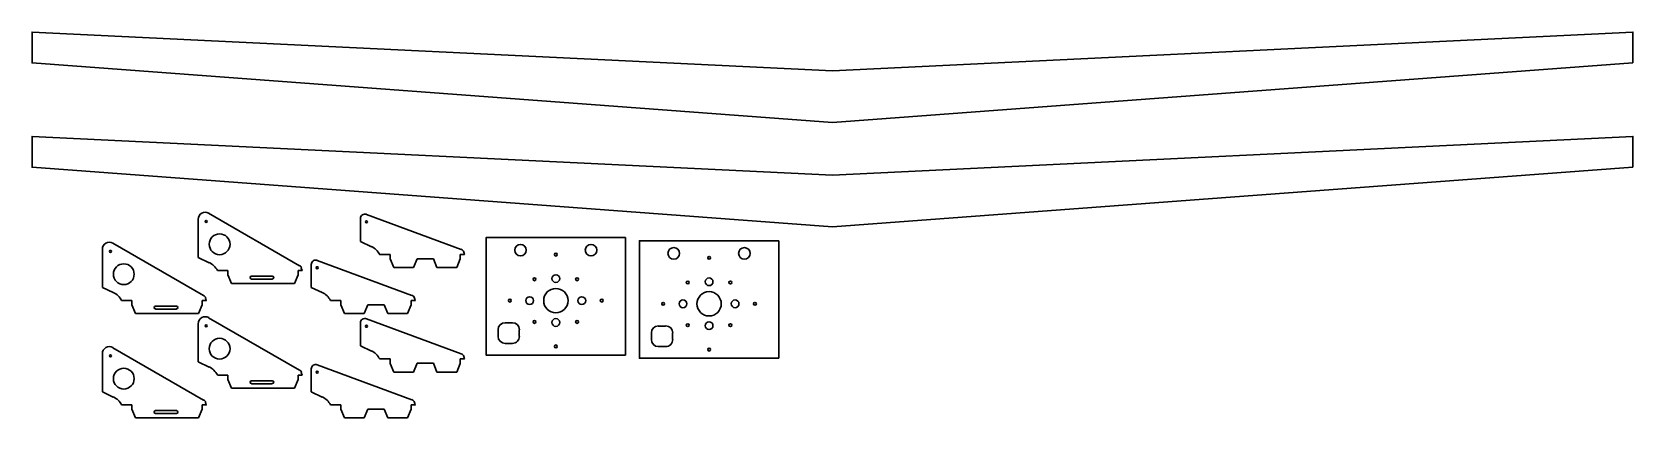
# Model space of a CAD drawing. Header units: millimetres. Extents: x -469 to 115, y 180 to 321.
import ezdxf

# ---------------------------------------------------------------- set-up
doc = ezdxf.new("R2010")
doc.units = ezdxf.units.MM
doc.header["$MEASUREMENT"] = 0
doc.layers.add('Layer 1', color=7, linetype='Continuous')

msp = doc.modelspace()

# ---------------------------------------------------------------- linework, layer by layer
at = {"layer": 'Layer 1', "lineweight": 30}
for points, knots in [([(115.1138, 309.3902), (115.1138, 309.3902), (115.1138, 320.652), (115.1138, 320.652), (115.1138, 320.652), (-176.8478, 306.4632), (-176.8478, 306.4632), (-176.8478, 306.4632), (-468.8093, 320.652), (-468.8093, 320.652), (-468.8093, 320.652), (-468.8093, 309.3902), (-468.8093, 309.3902), (-468.8093, 309.3902), (-176.8478, 287.6109), (-176.8478, 287.6109)], [0, 0, 0, 0, 0.2, 0.2, 0.2, 0.4, 0.4, 0.4, 0.6, 0.6, 0.6, 0.8, 0.8, 0.8, 1, 1, 1, 1]), ([(115.1138, 271.2889), (115.1138, 271.2889), (115.1138, 282.5506), (115.1138, 282.5506), (115.1138, 282.5506), (-176.8478, 268.3618), (-176.8478, 268.3618), (-176.8478, 268.3618), (-468.8093, 282.5506), (-468.8093, 282.5506), (-468.8093, 282.5506), (-468.8093, 271.2889), (-468.8093, 271.2889), (-468.8093, 271.2889), (-176.8478, 249.5096), (-176.8478, 249.5096)], [0, 0, 0, 0, 0.2, 0.2, 0.2, 0.4, 0.4, 0.4, 0.6, 0.6, 0.6, 0.8, 0.8, 0.8, 1, 1, 1, 1]), ([(-404.3708, 254.5358), (-405.1613, 254.9921), (-406.1352, 254.9921), (-406.9257, 254.5357), (-407.7162, 254.0793), (-408.2032, 253.2358), (-408.2032, 252.3231)], [0, 0, 0, 0, 0.5, 0.5, 0.5, 1, 1, 1, 1]), ([(-404.8792, 251.5293), (-404.8792, 251.7348), (-405.0458, 251.9014), (-405.2513, 251.9014), (-405.4568, 251.9014), (-405.6234, 251.7348), (-405.6234, 251.5293), (-405.6234, 251.3238), (-405.4568, 251.1572), (-405.2513, 251.1572), (-405.0458, 251.1572), (-404.8792, 251.3238), (-404.8792, 251.5293)], [0, 0, 0, 0, 0.25, 0.25, 0.25, 0.5, 0.5, 0.5, 0.75, 0.75, 0.75, 1, 1, 1, 1]), ([(-346.8359, 254.1244), (-347.3306, 254.3071), (-347.8835, 254.2364), (-348.3162, 253.9349), (-348.749, 253.6334), (-349.007, 253.1393), (-349.007, 252.6119)], [0, 0, 0, 0, 0.5, 0.5, 0.5, 1, 1, 1, 1]), ([(-346.4768, 251.4212), (-346.4768, 251.6268), (-346.6434, 251.7933), (-346.8489, 251.7933), (-347.0544, 251.7933), (-347.221, 251.6268), (-347.221, 251.4212), (-347.221, 251.2158), (-347.0544, 251.0492), (-346.8489, 251.0492), (-346.6434, 251.0492), (-346.4768, 251.2158), (-346.4768, 251.4212)], [0, 0, 0, 0, 0.25, 0.25, 0.25, 0.5, 0.5, 0.5, 0.75, 0.75, 0.75, 1, 1, 1, 1]), ([(-396.5942, 243.1946), (-396.5942, 245.2907), (-398.2934, 246.9899), (-400.3894, 246.9899), (-402.4855, 246.9899), (-404.1847, 245.2907), (-404.1847, 243.1946), (-404.1847, 241.0985), (-402.4855, 239.3994), (-400.3894, 239.3994), (-398.2934, 239.3994), (-396.5942, 241.0985), (-396.5942, 243.1946)], [0, 0, 0, 0, 0.25, 0.25, 0.25, 0.5, 0.5, 0.5, 0.75, 0.75, 0.75, 1, 1, 1, 1]), ([(-252.3779, 245.6374), (-252.3779, 245.6374), (-303.1797, 245.6374), (-303.1797, 245.6374), (-303.1797, 245.6374), (-303.1797, 202.7734), (-303.1797, 202.7734), (-303.1797, 202.7734), (-252.3779, 202.7734), (-252.3779, 202.7734)], [0, 0, 0, 0, 0.33333333, 0.33333333, 0.33333333, 0.66666667, 0.66666667, 0.66666667, 1, 1, 1, 1]), ([(-439.328, 243.6109), (-440.1185, 244.0672), (-441.0924, 244.0672), (-441.8829, 243.6108), (-442.6734, 243.1544), (-443.1604, 242.3109), (-443.1604, 241.3982)], [0, 0, 0, 0, 0.5, 0.5, 0.5, 1, 1, 1, 1]), ([(-439.8364, 240.6044), (-439.8364, 240.8099), (-440.003, 240.9765), (-440.2085, 240.9765), (-440.414, 240.9765), (-440.5806, 240.8099), (-440.5806, 240.6044), (-440.5806, 240.3989), (-440.414, 240.2323), (-440.2085, 240.2323), (-440.003, 240.2323), (-439.8364, 240.3989), (-439.8364, 240.6044)], [0, 0, 0, 0, 0.25, 0.25, 0.25, 0.5, 0.5, 0.5, 0.75, 0.75, 0.75, 1, 1, 1, 1]), ([(-311.3521, 240.3332), (-311.3521, 240.3332), (-311.104, 239.4402), (-311.104, 239.4402), (-311.104, 239.4402), (-312.5924, 239.4402), (-312.5924, 239.4402)], [0, 0, 0, 0, 0.5, 0.5, 0.5, 1, 1, 1, 1]), ([(-288.5445, 241.0484), (-288.5445, 242.2129), (-289.4885, 243.1569), (-290.6529, 243.1569), (-291.8174, 243.1569), (-292.7614, 242.2129), (-292.7614, 241.0484), (-292.7614, 239.8839), (-291.8174, 238.9399), (-290.6529, 238.9399), (-289.4885, 238.9399), (-288.5445, 239.8839), (-288.5445, 241.0484)], [0, 0, 0, 0, 0.25, 0.25, 0.25, 0.5, 0.5, 0.5, 0.75, 0.75, 0.75, 1, 1, 1, 1]), ([(-277.2331, 239.4112), (-277.2331, 239.6989), (-277.4663, 239.9321), (-277.754, 239.9321), (-278.0417, 239.9321), (-278.275, 239.6989), (-278.275, 239.4112), (-278.275, 239.1235), (-278.0417, 238.8903), (-277.754, 238.8903), (-277.4663, 238.8903), (-277.2331, 239.1235), (-277.2331, 239.4112)], [0, 0, 0, 0, 0.25, 0.25, 0.25, 0.5, 0.5, 0.5, 0.75, 0.75, 0.75, 1, 1, 1, 1]), ([(-262.7963, 241.0484), (-262.7963, 242.2129), (-263.7403, 243.1569), (-264.9048, 243.1569), (-266.0692, 243.1569), (-267.0132, 242.2129), (-267.0132, 241.0484), (-267.0132, 239.8839), (-266.0692, 238.9399), (-264.9048, 238.9399), (-263.7403, 238.9399), (-262.7963, 239.8839), (-262.7963, 241.0484)], [0, 0, 0, 0, 0.25, 0.25, 0.25, 0.5, 0.5, 0.5, 0.75, 0.75, 0.75, 1, 1, 1, 1]), ([(-196.4738, 244.4646), (-196.4738, 244.4646), (-247.2756, 244.4646), (-247.2756, 244.4646), (-247.2756, 244.4646), (-247.2756, 201.6006), (-247.2756, 201.6006), (-247.2756, 201.6006), (-196.4738, 201.6006), (-196.4738, 201.6006)], [0, 0, 0, 0, 0.33333333, 0.33333333, 0.33333333, 0.66666667, 0.66666667, 0.66666667, 1, 1, 1, 1]), ([(-232.6404, 239.8756), (-232.6404, 241.0401), (-233.5844, 241.9841), (-234.7488, 241.9841), (-235.9133, 241.9841), (-236.8573, 241.0401), (-236.8573, 239.8756), (-236.8573, 238.7111), (-235.9133, 237.7671), (-234.7488, 237.7671), (-233.5844, 237.7671), (-232.6404, 238.7111), (-232.6404, 239.8756)], [0, 0, 0, 0, 0.25, 0.25, 0.25, 0.5, 0.5, 0.5, 0.75, 0.75, 0.75, 1, 1, 1, 1]), ([(-206.8922, 239.8756), (-206.8922, 241.0401), (-207.8362, 241.9841), (-209.0007, 241.9841), (-210.1651, 241.9841), (-211.1091, 241.0401), (-211.1091, 239.8756), (-211.1091, 238.7111), (-210.1651, 237.7671), (-209.0007, 237.7671), (-207.8362, 237.7671), (-206.8922, 238.7111), (-206.8922, 239.8756)], [0, 0, 0, 0, 0.25, 0.25, 0.25, 0.5, 0.5, 0.5, 0.75, 0.75, 0.75, 1, 1, 1, 1]), ([(-431.5514, 232.2697), (-431.5514, 234.3658), (-433.2506, 236.065), (-435.3466, 236.065), (-437.4427, 236.065), (-439.1419, 234.3658), (-439.1419, 232.2697), (-439.1419, 230.1736), (-437.4427, 228.4745), (-435.3466, 228.4745), (-433.2506, 228.4745), (-431.5514, 230.1736), (-431.5514, 232.2697)], [0, 0, 0, 0, 0.25, 0.25, 0.25, 0.5, 0.5, 0.5, 0.75, 0.75, 0.75, 1, 1, 1, 1]), ([(-370.5979, 234.4879), (-370.5979, 234.4879), (-370.3003, 233.5949), (-370.3003, 233.5949), (-370.3003, 233.5949), (-371.7886, 233.5949), (-371.7886, 233.5949)], [0, 0, 0, 0, 0.5, 0.5, 0.5, 1, 1, 1, 1]), ([(-364.7866, 237.3542), (-365.2813, 237.5369), (-365.8342, 237.4662), (-366.2669, 237.1647), (-366.6997, 236.8632), (-366.9577, 236.3691), (-366.9577, 235.8417)], [0, 0, 0, 0, 0.5, 0.5, 0.5, 1, 1, 1, 1]), ([(-364.4275, 234.651), (-364.4275, 234.8566), (-364.5941, 235.0231), (-364.7996, 235.0231), (-365.0051, 235.0231), (-365.1717, 234.8566), (-365.1717, 234.651), (-365.1717, 234.4456), (-365.0051, 234.279), (-364.7996, 234.279), (-364.5941, 234.279), (-364.4275, 234.4456), (-364.4275, 234.651)], [0, 0, 0, 0, 0.25, 0.25, 0.25, 0.5, 0.5, 0.5, 0.75, 0.75, 0.75, 1, 1, 1, 1]), ([(-221.329, 238.2384), (-221.329, 238.5261), (-221.5622, 238.7593), (-221.8499, 238.7593), (-222.1376, 238.7593), (-222.3709, 238.5261), (-222.3709, 238.2384), (-222.3709, 237.9507), (-222.1376, 237.7175), (-221.8499, 237.7175), (-221.5622, 237.7175), (-221.329, 237.9507), (-221.329, 238.2384)], [0, 0, 0, 0, 0.25, 0.25, 0.25, 0.5, 0.5, 0.5, 0.75, 0.75, 0.75, 1, 1, 1, 1]), ([(-388.7804, 231.5608), (-389.0681, 231.5608), (-389.3013, 231.3276), (-389.3013, 231.0399), (-389.3013, 230.7522), (-389.0681, 230.519), (-388.7804, 230.519)], [0, 0, 0, 0, 0.5, 0.5, 0.5, 1, 1, 1, 1]), ([(-381.1899, 230.519), (-380.9022, 230.519), (-380.669, 230.7522), (-380.669, 231.0399), (-380.669, 231.3276), (-380.9022, 231.5608), (-381.1899, 231.5608)], [0, 0, 0, 0, 0.5, 0.5, 0.5, 1, 1, 1, 1]), ([(-285.0221, 230.4316), (-285.0221, 230.7193), (-285.2553, 230.9525), (-285.543, 230.9525), (-285.8307, 230.9525), (-286.0639, 230.7193), (-286.0639, 230.4316), (-286.0639, 230.1439), (-285.8307, 229.9107), (-285.543, 229.9107), (-285.2553, 229.9107), (-285.0221, 230.1439), (-285.0221, 230.4316)], [0, 0, 0, 0, 0.25, 0.25, 0.25, 0.5, 0.5, 0.5, 0.75, 0.75, 0.75, 1, 1, 1, 1]), ([(-276.3401, 230.6797), (-276.3401, 231.4605), (-276.9731, 232.0936), (-277.754, 232.0936), (-278.5349, 232.0936), (-279.168, 231.4605), (-279.168, 230.6797), (-279.168, 229.8988), (-278.5349, 229.2657), (-277.754, 229.2657), (-276.9731, 229.2657), (-276.3401, 229.8988), (-276.3401, 230.6797)], [0, 0, 0, 0, 0.25, 0.25, 0.25, 0.5, 0.5, 0.5, 0.75, 0.75, 0.75, 1, 1, 1, 1]), ([(-269.4938, 230.4316), (-269.4938, 230.7193), (-269.727, 230.9525), (-270.0147, 230.9525), (-270.3024, 230.9525), (-270.5356, 230.7193), (-270.5356, 230.4316), (-270.5356, 230.1439), (-270.3024, 229.9107), (-270.0147, 229.9107), (-269.727, 229.9107), (-269.4938, 230.1439), (-269.4938, 230.4316)], [0, 0, 0, 0, 0.25, 0.25, 0.25, 0.5, 0.5, 0.5, 0.75, 0.75, 0.75, 1, 1, 1, 1]), ([(-229.118, 229.2588), (-229.118, 229.5465), (-229.3512, 229.7797), (-229.6389, 229.7797), (-229.9266, 229.7797), (-230.1598, 229.5465), (-230.1598, 229.2588), (-230.1598, 228.9711), (-229.9266, 228.7379), (-229.6389, 228.7379), (-229.3512, 228.7379), (-229.118, 228.9711), (-229.118, 229.2588)], [0, 0, 0, 0, 0.25, 0.25, 0.25, 0.5, 0.5, 0.5, 0.75, 0.75, 0.75, 1, 1, 1, 1]), ([(-220.436, 229.5069), (-220.436, 230.2877), (-221.069, 230.9208), (-221.8499, 230.9208), (-222.6308, 230.9208), (-223.2639, 230.2877), (-223.2639, 229.5069), (-223.2639, 228.726), (-222.6308, 228.0929), (-221.8499, 228.0929), (-221.069, 228.0929), (-220.436, 228.726), (-220.436, 229.5069)], [0, 0, 0, 0, 0.25, 0.25, 0.25, 0.5, 0.5, 0.5, 0.75, 0.75, 0.75, 1, 1, 1, 1]), ([(-213.5897, 229.2588), (-213.5897, 229.5465), (-213.8229, 229.7797), (-214.1106, 229.7797), (-214.3983, 229.7797), (-214.6315, 229.5465), (-214.6315, 229.2588), (-214.6315, 228.9711), (-214.3983, 228.7379), (-214.1106, 228.7379), (-213.8229, 228.7379), (-213.5897, 228.9711), (-213.5897, 229.2588)], [0, 0, 0, 0, 0.25, 0.25, 0.25, 0.5, 0.5, 0.5, 0.75, 0.75, 0.75, 1, 1, 1, 1]), ([(-405.5551, 223.563), (-405.5551, 223.563), (-405.2575, 222.67), (-405.2575, 222.67), (-405.2575, 222.67), (-406.7458, 222.67), (-406.7458, 222.67)], [0, 0, 0, 0, 0.5, 0.5, 0.5, 1, 1, 1, 1]), ([(-329.3028, 223.563), (-329.3028, 223.563), (-329.0547, 222.67), (-329.0547, 222.67), (-329.0547, 222.67), (-330.5431, 222.67), (-330.5431, 222.67)], [0, 0, 0, 0, 0.5, 0.5, 0.5, 1, 1, 1, 1]), ([(-294.0017, 222.6427), (-294.0017, 222.9303), (-294.2349, 223.1636), (-294.5226, 223.1636), (-294.8103, 223.1636), (-295.0435, 222.9303), (-295.0435, 222.6427), (-295.0435, 222.355), (-294.8103, 222.1217), (-294.5226, 222.1217), (-294.2349, 222.1217), (-294.0017, 222.355), (-294.0017, 222.6427)], [0, 0, 0, 0, 0.25, 0.25, 0.25, 0.5, 0.5, 0.5, 0.75, 0.75, 0.75, 1, 1, 1, 1]), ([(-285.8655, 222.6427), (-285.8655, 223.4235), (-286.4985, 224.0566), (-287.2794, 224.0566), (-288.0603, 224.0566), (-288.6933, 223.4235), (-288.6933, 222.6427), (-288.6933, 221.8618), (-288.0603, 221.2287), (-287.2794, 221.2287), (-286.4985, 221.2287), (-285.8655, 221.8618), (-285.8655, 222.6427)], [0, 0, 0, 0, 0.25, 0.25, 0.25, 0.5, 0.5, 0.5, 0.75, 0.75, 0.75, 1, 1, 1, 1]), ([(-273.3138, 222.6427), (-273.3138, 225.0949), (-275.3018, 227.0828), (-277.754, 227.0828), (-280.2063, 227.0828), (-282.1942, 225.0949), (-282.1942, 222.6427), (-282.1942, 220.1904), (-280.2063, 218.2025), (-277.754, 218.2025), (-275.3018, 218.2025), (-273.3138, 220.1904), (-273.3138, 222.6427)], [0, 0, 0, 0, 0.25, 0.25, 0.25, 0.5, 0.5, 0.5, 0.75, 0.75, 0.75, 1, 1, 1, 1]), ([(-266.8644, 222.6427), (-266.8644, 223.4235), (-267.4974, 224.0566), (-268.2783, 224.0566), (-269.0592, 224.0566), (-269.6922, 223.4235), (-269.6922, 222.6427), (-269.6922, 221.8618), (-269.0592, 221.2287), (-268.2783, 221.2287), (-267.4974, 221.2287), (-266.8644, 221.8618), (-266.8644, 222.6427)], [0, 0, 0, 0, 0.25, 0.25, 0.25, 0.5, 0.5, 0.5, 0.75, 0.75, 0.75, 1, 1, 1, 1]), ([(-260.5142, 222.6427), (-260.5142, 222.9303), (-260.7474, 223.1636), (-261.0351, 223.1636), (-261.3228, 223.1636), (-261.556, 222.9303), (-261.556, 222.6427), (-261.556, 222.355), (-261.3228, 222.1217), (-261.0351, 222.1217), (-260.7474, 222.1217), (-260.5142, 222.355), (-260.5142, 222.6427)], [0, 0, 0, 0, 0.25, 0.25, 0.25, 0.5, 0.5, 0.5, 0.75, 0.75, 0.75, 1, 1, 1, 1]), ([(-238.0976, 221.4699), (-238.0976, 221.7575), (-238.3308, 221.9908), (-238.6185, 221.9908), (-238.9062, 221.9908), (-239.1394, 221.7575), (-239.1394, 221.4699), (-239.1394, 221.1822), (-238.9062, 220.9489), (-238.6185, 220.9489), (-238.3308, 220.9489), (-238.0976, 221.1822), (-238.0976, 221.4699)], [0, 0, 0, 0, 0.25, 0.25, 0.25, 0.5, 0.5, 0.5, 0.75, 0.75, 0.75, 1, 1, 1, 1]), ([(-229.9614, 221.4699), (-229.9614, 222.2507), (-230.5944, 222.8838), (-231.3753, 222.8838), (-232.1562, 222.8838), (-232.7892, 222.2507), (-232.7892, 221.4699), (-232.7892, 220.689), (-232.1562, 220.0559), (-231.3753, 220.0559), (-230.5944, 220.0559), (-229.9614, 220.689), (-229.9614, 221.4699)], [0, 0, 0, 0, 0.25, 0.25, 0.25, 0.5, 0.5, 0.5, 0.75, 0.75, 0.75, 1, 1, 1, 1]), ([(-217.4097, 221.4699), (-217.4097, 223.9221), (-219.3977, 225.91), (-221.8499, 225.91), (-224.3022, 225.91), (-226.2901, 223.9221), (-226.2901, 221.4699), (-226.2901, 219.0176), (-224.3022, 217.0297), (-221.8499, 217.0297), (-219.3977, 217.0297), (-217.4097, 219.0176), (-217.4097, 221.4699)], [0, 0, 0, 0, 0.25, 0.25, 0.25, 0.5, 0.5, 0.5, 0.75, 0.75, 0.75, 1, 1, 1, 1]), ([(-210.9603, 221.4699), (-210.9603, 222.2507), (-211.5933, 222.8838), (-212.3742, 222.8838), (-213.1551, 222.8838), (-213.7881, 222.2507), (-213.7881, 221.4699), (-213.7881, 220.689), (-213.1551, 220.0559), (-212.3742, 220.0559), (-211.5933, 220.0559), (-210.9603, 220.689), (-210.9603, 221.4699)], [0, 0, 0, 0, 0.25, 0.25, 0.25, 0.5, 0.5, 0.5, 0.75, 0.75, 0.75, 1, 1, 1, 1]), ([(-204.6101, 221.4699), (-204.6101, 221.7575), (-204.8433, 221.9908), (-205.131, 221.9908), (-205.4187, 221.9908), (-205.6519, 221.7575), (-205.6519, 221.4699), (-205.6519, 221.1822), (-205.4187, 220.9489), (-205.131, 220.9489), (-204.8433, 220.9489), (-204.6101, 221.1822), (-204.6101, 221.4699)], [0, 0, 0, 0, 0.25, 0.25, 0.25, 0.5, 0.5, 0.5, 0.75, 0.75, 0.75, 1, 1, 1, 1]), ([(-423.7376, 220.6359), (-424.0253, 220.6359), (-424.2585, 220.4027), (-424.2585, 220.115), (-424.2585, 219.8273), (-424.0253, 219.5941), (-423.7376, 219.5941)], [0, 0, 0, 0, 0.5, 0.5, 0.5, 1, 1, 1, 1]), ([(-416.1471, 219.5941), (-415.8594, 219.5941), (-415.6262, 219.8273), (-415.6262, 220.115), (-415.6262, 220.4027), (-415.8594, 220.6359), (-416.1471, 220.6359)], [0, 0, 0, 0, 0.5, 0.5, 0.5, 1, 1, 1, 1]), ([(-404.3708, 216.4344), (-405.1613, 216.8908), (-406.1352, 216.8908), (-406.9257, 216.4344), (-407.7162, 215.978), (-408.2032, 215.1345), (-408.2032, 214.2217)], [0, 0, 0, 0, 0.5, 0.5, 0.5, 1, 1, 1, 1]), ([(-346.8359, 216.023), (-347.3306, 216.2058), (-347.8835, 216.135), (-348.3162, 215.8335), (-348.749, 215.5321), (-349.007, 215.038), (-349.007, 214.5106)], [0, 0, 0, 0, 0.5, 0.5, 0.5, 1, 1, 1, 1]), ([(-276.3401, 214.6553), (-276.3401, 215.4361), (-276.9731, 216.0692), (-277.754, 216.0692), (-278.5349, 216.0692), (-279.168, 215.4361), (-279.168, 214.6553), (-279.168, 213.8744), (-278.5349, 213.2413), (-277.754, 213.2413), (-276.9731, 213.2413), (-276.3401, 213.8744), (-276.3401, 214.6553)], [0, 0, 0, 0, 0.25, 0.25, 0.25, 0.5, 0.5, 0.5, 0.75, 0.75, 0.75, 1, 1, 1, 1]), ([(-404.8792, 213.4279), (-404.8792, 213.6334), (-405.0458, 213.8), (-405.2513, 213.8), (-405.4568, 213.8), (-405.6234, 213.6334), (-405.6234, 213.4279), (-405.6234, 213.2224), (-405.4568, 213.0558), (-405.2513, 213.0558), (-405.0458, 213.0558), (-404.8792, 213.2224), (-404.8792, 213.4279)], [0, 0, 0, 0, 0.25, 0.25, 0.25, 0.5, 0.5, 0.5, 0.75, 0.75, 0.75, 1, 1, 1, 1]), ([(-346.4768, 213.2703), (-346.4768, 213.4758), (-346.6434, 213.6424), (-346.8489, 213.6424), (-347.0544, 213.6424), (-347.221, 213.4758), (-347.221, 213.2703), (-347.221, 213.0648), (-347.0544, 212.8982), (-346.8489, 212.8982), (-346.6434, 212.8982), (-346.4768, 213.0648), (-346.4768, 213.2703)], [0, 0, 0, 0, 0.25, 0.25, 0.25, 0.5, 0.5, 0.5, 0.75, 0.75, 0.75, 1, 1, 1, 1]), ([(-285.0221, 214.8537), (-285.0221, 215.1414), (-285.2553, 215.3746), (-285.543, 215.3746), (-285.8307, 215.3746), (-286.0639, 215.1414), (-286.0639, 214.8537), (-286.0639, 214.566), (-285.8307, 214.3328), (-285.543, 214.3328), (-285.2553, 214.3328), (-285.0221, 214.566), (-285.0221, 214.8537)], [0, 0, 0, 0, 0.25, 0.25, 0.25, 0.5, 0.5, 0.5, 0.75, 0.75, 0.75, 1, 1, 1, 1]), ([(-269.4938, 214.8537), (-269.4938, 215.1414), (-269.727, 215.3746), (-270.0147, 215.3746), (-270.3024, 215.3746), (-270.5356, 215.1414), (-270.5356, 214.8537), (-270.5356, 214.566), (-270.3024, 214.3328), (-270.0147, 214.3328), (-269.727, 214.3328), (-269.4938, 214.566), (-269.4938, 214.8537)], [0, 0, 0, 0, 0.25, 0.25, 0.25, 0.5, 0.5, 0.5, 0.75, 0.75, 0.75, 1, 1, 1, 1]), ([(-229.118, 213.6809), (-229.118, 213.9686), (-229.3512, 214.2018), (-229.6389, 214.2018), (-229.9266, 214.2018), (-230.1598, 213.9686), (-230.1598, 213.6809), (-230.1598, 213.3932), (-229.9266, 213.16), (-229.6389, 213.16), (-229.3512, 213.16), (-229.118, 213.3932), (-229.118, 213.6809)], [0, 0, 0, 0, 0.25, 0.25, 0.25, 0.5, 0.5, 0.5, 0.75, 0.75, 0.75, 1, 1, 1, 1]), ([(-220.436, 213.4825), (-220.436, 214.2633), (-221.069, 214.8964), (-221.8499, 214.8964), (-222.6308, 214.8964), (-223.2639, 214.2633), (-223.2639, 213.4825), (-223.2639, 212.7016), (-222.6308, 212.0685), (-221.8499, 212.0685), (-221.069, 212.0685), (-220.436, 212.7016), (-220.436, 213.4825)], [0, 0, 0, 0, 0.25, 0.25, 0.25, 0.5, 0.5, 0.5, 0.75, 0.75, 0.75, 1, 1, 1, 1]), ([(-213.5897, 213.6809), (-213.5897, 213.9686), (-213.8229, 214.2018), (-214.1106, 214.2018), (-214.3983, 214.2018), (-214.6315, 213.9686), (-214.6315, 213.6809), (-214.6315, 213.3932), (-214.3983, 213.16), (-214.1106, 213.16), (-213.8229, 213.16), (-213.5897, 213.3932), (-213.5897, 213.6809)], [0, 0, 0, 0, 0.25, 0.25, 0.25, 0.5, 0.5, 0.5, 0.75, 0.75, 0.75, 1, 1, 1, 1]), ([(-439.328, 205.5095), (-440.1185, 205.9659), (-441.0924, 205.9659), (-441.8829, 205.5095), (-442.6734, 205.0531), (-443.1604, 204.2096), (-443.1604, 203.2968)], [0, 0, 0, 0, 0.5, 0.5, 0.5, 1, 1, 1, 1]), ([(-396.5942, 205.0933), (-396.5942, 207.1893), (-398.2934, 208.8885), (-400.3894, 208.8885), (-402.4855, 208.8885), (-404.1847, 207.1893), (-404.1847, 205.0933), (-404.1847, 202.9972), (-402.4855, 201.298), (-400.3894, 201.298), (-398.2934, 201.298), (-396.5942, 202.9972), (-396.5942, 205.0933)], [0, 0, 0, 0, 0.25, 0.25, 0.25, 0.5, 0.5, 0.5, 0.75, 0.75, 0.75, 1, 1, 1, 1]), ([(-293.582, 207.0399), (-292.904, 207.0394), (-292.2536, 207.3084), (-291.774, 207.7876), (-291.2945, 208.2668), (-291.025, 208.917), (-291.025, 209.5949)], [0, 0, 0, 0, 0.5, 0.5, 0.5, 1, 1, 1, 1]), ([(-277.2331, 205.9237), (-277.2331, 206.2114), (-277.4663, 206.4446), (-277.754, 206.4446), (-278.0417, 206.4446), (-278.275, 206.2114), (-278.275, 205.9237), (-278.275, 205.636), (-278.0417, 205.4028), (-277.754, 205.4028), (-277.4663, 205.4028), (-277.2331, 205.636), (-277.2331, 205.9237)], [0, 0, 0, 0, 0.25, 0.25, 0.25, 0.5, 0.5, 0.5, 0.75, 0.75, 0.75, 1, 1, 1, 1]), ([(-237.6779, 205.8671), (-236.9999, 205.8666), (-236.3495, 206.1356), (-235.8699, 206.6148), (-235.3904, 207.094), (-235.1209, 207.7442), (-235.1209, 208.4221)], [0, 0, 0, 0, 0.5, 0.5, 0.5, 1, 1, 1, 1]), ([(-221.329, 204.7509), (-221.329, 205.0386), (-221.5622, 205.2718), (-221.8499, 205.2718), (-222.1376, 205.2718), (-222.3709, 205.0386), (-222.3709, 204.7509), (-222.3709, 204.4632), (-222.1376, 204.23), (-221.8499, 204.23), (-221.5622, 204.23), (-221.329, 204.4632), (-221.329, 204.7509)], [0, 0, 0, 0, 0.25, 0.25, 0.25, 0.5, 0.5, 0.5, 0.75, 0.75, 0.75, 1, 1, 1, 1]), ([(-439.8364, 202.503), (-439.8364, 202.7085), (-440.003, 202.8751), (-440.2085, 202.8751), (-440.414, 202.8751), (-440.5806, 202.7085), (-440.5806, 202.503), (-440.5806, 202.2975), (-440.414, 202.1309), (-440.2085, 202.1309), (-440.003, 202.1309), (-439.8364, 202.2975), (-439.8364, 202.503)], [0, 0, 0, 0, 0.25, 0.25, 0.25, 0.5, 0.5, 0.5, 0.75, 0.75, 0.75, 1, 1, 1, 1]), ([(-364.7866, 199.2528), (-365.2813, 199.4356), (-365.8342, 199.3648), (-366.2669, 199.0633), (-366.6997, 198.7619), (-366.9577, 198.2678), (-366.9577, 197.7404)], [0, 0, 0, 0, 0.5, 0.5, 0.5, 1, 1, 1, 1]), ([(-311.3521, 202.2318), (-311.3521, 202.2318), (-311.104, 201.3388), (-311.104, 201.3388), (-311.104, 201.3388), (-312.5924, 201.3388), (-312.5924, 201.3388)], [0, 0, 0, 0, 0.5, 0.5, 0.5, 1, 1, 1, 1]), ([(-431.5514, 194.1684), (-431.5514, 196.2644), (-433.2506, 197.9636), (-435.3466, 197.9636), (-437.4427, 197.9636), (-439.1419, 196.2644), (-439.1419, 194.1684), (-439.1419, 192.0723), (-437.4427, 190.3731), (-435.3466, 190.3731), (-433.2506, 190.3731), (-431.5514, 192.0723), (-431.5514, 194.1684)], [0, 0, 0, 0, 0.25, 0.25, 0.25, 0.5, 0.5, 0.5, 0.75, 0.75, 0.75, 1, 1, 1, 1]), ([(-388.7804, 193.4098), (-389.0681, 193.4098), (-389.3013, 193.1766), (-389.3013, 192.8889), (-389.3013, 192.6012), (-389.0681, 192.368), (-388.7804, 192.368)], [0, 0, 0, 0, 0.5, 0.5, 0.5, 1, 1, 1, 1]), ([(-381.1899, 192.368), (-380.9022, 192.368), (-380.669, 192.6012), (-380.669, 192.8889), (-380.669, 193.1766), (-380.9022, 193.4098), (-381.1899, 193.4098)], [0, 0, 0, 0, 0.5, 0.5, 0.5, 1, 1, 1, 1]), ([(-370.5979, 196.3865), (-370.5979, 196.3865), (-370.3003, 195.4935), (-370.3003, 195.4935), (-370.3003, 195.4935), (-371.7886, 195.4935), (-371.7886, 195.4935)], [0, 0, 0, 0, 0.5, 0.5, 0.5, 1, 1, 1, 1]), ([(-364.4275, 196.5001), (-364.4275, 196.7056), (-364.5941, 196.8722), (-364.7996, 196.8722), (-365.0051, 196.8722), (-365.1717, 196.7056), (-365.1717, 196.5001), (-365.1717, 196.2946), (-365.0051, 196.128), (-364.7996, 196.128), (-364.5941, 196.128), (-364.4275, 196.2946), (-364.4275, 196.5001)], [0, 0, 0, 0, 0.25, 0.25, 0.25, 0.5, 0.5, 0.5, 0.75, 0.75, 0.75, 1, 1, 1, 1]), ([(-423.7376, 182.4849), (-424.0253, 182.4849), (-424.2585, 182.2517), (-424.2585, 181.964), (-424.2585, 181.6763), (-424.0253, 181.4431), (-423.7376, 181.4431)], [0, 0, 0, 0, 0.5, 0.5, 0.5, 1, 1, 1, 1]), ([(-416.1471, 181.4431), (-415.8594, 181.4431), (-415.6262, 181.6763), (-415.6262, 181.964), (-415.6262, 182.2517), (-415.8594, 182.4849), (-416.1471, 182.4849)], [0, 0, 0, 0, 0.5, 0.5, 0.5, 1, 1, 1, 1]), ([(-405.5551, 185.4616), (-405.5551, 185.4616), (-405.2575, 184.5686), (-405.2575, 184.5686), (-405.2575, 184.5686), (-406.7458, 184.5686), (-406.7458, 184.5686)], [0, 0, 0, 0, 0.5, 0.5, 0.5, 1, 1, 1, 1]), ([(-329.3028, 185.4616), (-329.3028, 185.4616), (-329.0547, 184.5686), (-329.0547, 184.5686), (-329.0547, 184.5686), (-330.5431, 184.5686), (-330.5431, 184.5686)], [0, 0, 0, 0, 0.5, 0.5, 0.5, 1, 1, 1, 1])]:
    msp.add_open_spline(points, degree=3, knots=knots, dxfattribs=at)
for points in [[(115.1138, 309.3902), (115.1138, 309.3902), (-176.8478, 287.6109), (-176.8478, 287.6109)], [(115.1138, 271.2889), (115.1138, 271.2889), (-176.8478, 249.5096), (-176.8478, 249.5096)], [(-408.2032, 238.3575), (-408.2032, 238.3575), (-408.2032, 252.2983), (-408.2032, 252.2983)], [(-371.2925, 235.3809), (-371.2925, 235.3809), (-404.3831, 254.5308), (-404.3831, 254.5308)], [(-349.007, 244.2028), (-349.007, 244.2028), (-349.007, 252.5871), (-349.007, 252.5871)], [(-312.3443, 241.3254), (-312.3443, 241.3254), (-346.8737, 254.0754), (-346.8737, 254.0754)], [(-252.3779, 245.6374), (-252.3779, 245.6374), (-252.3779, 202.7734), (-252.3779, 202.7734)], [(-443.1604, 227.4326), (-443.1604, 227.4326), (-443.1604, 241.3734), (-443.1604, 241.3734)], [(-406.2497, 224.456), (-406.2497, 224.456), (-439.3403, 243.6059), (-439.3403, 243.6059)], [(-349.007, 244.2028), (-349.007, 244.2028), (-345.0381, 242.3176), (-345.0381, 242.3176)], [(-341.9938, 239.4456), (-342.6377, 240.7295), (-343.6964, 241.7583), (-344.9981, 242.3653)], [(-342.0118, 239.4402), (-342.0118, 239.4402), (-338.1917, 239.4402), (-338.1917, 239.4402)], [(-338.1917, 237.8526), (-338.1917, 237.8526), (-338.1917, 239.4402), (-338.1917, 239.4402)], [(-312.5924, 237.8526), (-312.5924, 237.8526), (-312.5924, 239.4402), (-312.5924, 239.4402)], [(-311.3248, 240.338), (-311.473, 240.8174), (-311.8359, 241.2004), (-312.3065, 241.3743)], [(-196.4738, 244.4646), (-196.4738, 244.4646), (-196.4738, 201.6006), (-196.4738, 201.6006)], [(-408.2032, 238.3575), (-408.2032, 238.3575), (-404.2343, 236.4723), (-404.2343, 236.4723)], [(-401.19, 233.6003), (-401.834, 234.8842), (-402.8926, 235.913), (-404.1943, 236.52)], [(-401.208, 233.5949), (-401.208, 233.5949), (-397.3879, 233.5949), (-397.3879, 233.5949)], [(-397.3879, 232.0073), (-397.3879, 232.0073), (-397.3879, 233.5949), (-397.3879, 233.5949)], [(-371.7886, 232.0073), (-371.7886, 232.0073), (-371.7886, 233.5949), (-371.7886, 233.5949)], [(-370.521, 234.5423), (-370.641, 234.9306), (-370.9033, 235.2593), (-371.2553, 235.4625)], [(-366.9577, 227.4326), (-366.9577, 227.4326), (-366.9577, 235.8169), (-366.9577, 235.8169)], [(-330.295, 224.5552), (-330.295, 224.5552), (-364.8244, 237.3052), (-364.8244, 237.3052)], [(-338.1917, 237.8526), (-338.1917, 237.8526), (-336.9018, 234.6775), (-336.9018, 234.6775)], [(-329.6586, 234.6775), (-329.6586, 234.6775), (-336.9018, 234.6775), (-336.9018, 234.6775)], [(-329.6586, 234.6775), (-329.6586, 234.6775), (-328.3687, 237.9022), (-328.3687, 237.9022)], [(-328.3687, 237.9022), (-328.3687, 237.9022), (-322.4154, 237.9022), (-322.4154, 237.9022)], [(-322.4154, 237.9022), (-322.4154, 237.9022), (-321.1255, 234.6775), (-321.1255, 234.6775)], [(-313.8823, 234.6775), (-313.8823, 234.6775), (-321.1255, 234.6775), (-321.1255, 234.6775)], [(-313.8823, 234.6775), (-313.8823, 234.6775), (-312.5924, 237.8526), (-312.5924, 237.8526)], [(-397.3879, 232.0073), (-397.3879, 232.0073), (-396.098, 228.8322), (-396.098, 228.8322)], [(-373.0785, 228.8322), (-373.0785, 228.8322), (-396.098, 228.8322), (-396.098, 228.8322)], [(-388.8052, 231.5112), (-388.8052, 231.5112), (-381.2147, 231.5112), (-381.2147, 231.5112)], [(-381.2147, 230.4694), (-381.2147, 230.4694), (-388.8052, 230.4694), (-388.8052, 230.4694)], [(-373.0785, 228.8322), (-373.0785, 228.8322), (-371.7886, 232.0073), (-371.7886, 232.0073)], [(-443.1604, 227.4326), (-443.1604, 227.4326), (-439.1915, 225.5474), (-439.1915, 225.5474)], [(-436.1472, 222.6754), (-436.7912, 223.9593), (-437.8498, 224.9881), (-439.1515, 225.5951)], [(-436.1652, 222.67), (-436.1652, 222.67), (-432.3451, 222.67), (-432.3451, 222.67)], [(-432.3451, 221.0824), (-432.3451, 221.0824), (-432.3451, 222.67), (-432.3451, 222.67)], [(-406.7458, 221.0824), (-406.7458, 221.0824), (-406.7458, 222.67), (-406.7458, 222.67)], [(-405.4782, 223.6174), (-405.5982, 224.0057), (-405.8605, 224.3344), (-406.2125, 224.5376)], [(-366.9577, 227.4326), (-366.9577, 227.4326), (-362.9888, 225.5474), (-362.9888, 225.5474)], [(-359.9445, 222.6754), (-360.5884, 223.9593), (-361.6471, 224.9881), (-362.9488, 225.5951)], [(-359.9625, 222.67), (-359.9625, 222.67), (-356.1424, 222.67), (-356.1424, 222.67)], [(-356.1424, 221.0824), (-356.1424, 221.0824), (-356.1424, 222.67), (-356.1424, 222.67)], [(-330.5431, 221.0824), (-330.5431, 221.0824), (-330.5431, 222.67), (-330.5431, 222.67)], [(-329.2755, 223.5678), (-329.4237, 224.0472), (-329.7866, 224.4302), (-330.2572, 224.6041)], [(-432.3451, 221.0824), (-432.3451, 221.0824), (-431.0552, 217.9073), (-431.0552, 217.9073)], [(-408.0357, 217.9073), (-408.0357, 217.9073), (-431.0552, 217.9073), (-431.0552, 217.9073)], [(-423.7624, 220.5863), (-423.7624, 220.5863), (-416.1719, 220.5863), (-416.1719, 220.5863)], [(-416.1719, 219.5445), (-416.1719, 219.5445), (-423.7624, 219.5445), (-423.7624, 219.5445)], [(-408.0357, 217.9073), (-408.0357, 217.9073), (-406.7458, 221.0824), (-406.7458, 221.0824)], [(-371.2925, 197.2795), (-371.2925, 197.2795), (-404.3831, 216.3798), (-404.3831, 216.3798)], [(-356.1424, 221.0824), (-356.1424, 221.0824), (-354.8525, 217.9073), (-354.8525, 217.9073)], [(-347.6093, 217.9073), (-347.6093, 217.9073), (-354.8525, 217.9073), (-354.8525, 217.9073)], [(-347.6093, 217.9073), (-347.6093, 217.9073), (-346.3194, 221.132), (-346.3194, 221.132)], [(-346.3194, 221.132), (-346.3194, 221.132), (-340.3661, 221.132), (-340.3661, 221.132)], [(-340.3661, 221.132), (-340.3661, 221.132), (-339.0762, 217.9073), (-339.0762, 217.9073)], [(-331.833, 217.9073), (-331.833, 217.9073), (-339.0762, 217.9073), (-339.0762, 217.9073)], [(-331.833, 217.9073), (-331.833, 217.9073), (-330.5431, 221.0824), (-330.5431, 221.0824)], [(-408.2032, 200.2562), (-408.2032, 200.2562), (-408.2032, 214.1969), (-408.2032, 214.1969)], [(-349.007, 206.1015), (-349.007, 206.1015), (-349.007, 214.4858), (-349.007, 214.4858)], [(-312.3443, 203.224), (-312.3443, 203.224), (-346.8737, 215.9741), (-346.8737, 215.9741)], [(-296.259, 214.5808), (-297.6701, 214.5808), (-298.814, 213.437), (-298.814, 212.0259)], [(-298.814, 212.0011), (-298.814, 212.0011), (-298.814, 209.5701), (-298.814, 209.5701)], [(-293.6048, 214.5312), (-293.6048, 214.5312), (-296.2838, 214.5312), (-296.2838, 214.5312)], [(-291.025, 212.0259), (-291.025, 213.437), (-292.1689, 214.5808), (-293.58, 214.5808)], [(-291.0746, 209.5701), (-291.0746, 209.5701), (-291.0746, 212.0011), (-291.0746, 212.0011)], [(-240.3549, 213.408), (-241.766, 213.408), (-242.9099, 212.2642), (-242.9099, 210.8531)], [(-242.9099, 210.8283), (-242.9099, 210.8283), (-242.9099, 208.3973), (-242.9099, 208.3973)], [(-237.7007, 213.3584), (-237.7007, 213.3584), (-240.3797, 213.3584), (-240.3797, 213.3584)], [(-235.1209, 210.8531), (-235.1209, 212.2642), (-236.2648, 213.408), (-237.6759, 213.408)], [(-235.1705, 208.3973), (-235.1705, 208.3973), (-235.1705, 210.8283), (-235.1705, 210.8283)], [(-406.2497, 186.3546), (-406.2497, 186.3546), (-439.3403, 205.4549), (-439.3403, 205.4549)], [(-349.007, 206.1015), (-349.007, 206.1015), (-345.0381, 204.2162), (-345.0381, 204.2162)], [(-298.814, 209.5949), (-298.814, 208.1846), (-297.6713, 207.041), (-296.261, 207.0399)], [(-296.2838, 207.0399), (-296.2838, 207.0399), (-293.6544, 207.0399), (-293.6544, 207.0399)], [(-242.9099, 208.4221), (-242.9099, 207.0118), (-241.7672, 205.8682), (-240.3569, 205.8671)], [(-240.3797, 205.8671), (-240.3797, 205.8671), (-237.7503, 205.8671), (-237.7503, 205.8671)], [(-443.1604, 189.3313), (-443.1604, 189.3313), (-443.1604, 203.272), (-443.1604, 203.272)], [(-408.2032, 200.2562), (-408.2032, 200.2562), (-404.2343, 198.3709), (-404.2343, 198.3709)], [(-330.295, 186.4538), (-330.295, 186.4538), (-364.8244, 199.2039), (-364.8244, 199.2039)], [(-341.9938, 201.3442), (-342.6377, 202.6281), (-343.6964, 203.6569), (-344.9981, 204.2639)], [(-342.0118, 201.3388), (-342.0118, 201.3388), (-338.1917, 201.3388), (-338.1917, 201.3388)], [(-338.1917, 199.7512), (-338.1917, 199.7512), (-338.1917, 201.3388), (-338.1917, 201.3388)], [(-338.1917, 199.7512), (-338.1917, 199.7512), (-336.9018, 196.5761), (-336.9018, 196.5761)], [(-329.6586, 196.5761), (-329.6586, 196.5761), (-328.3687, 199.8009), (-328.3687, 199.8009)], [(-328.3687, 199.8009), (-328.3687, 199.8009), (-322.4154, 199.8009), (-322.4154, 199.8009)], [(-322.4154, 199.8009), (-322.4154, 199.8009), (-321.1255, 196.5761), (-321.1255, 196.5761)], [(-313.8823, 196.5761), (-313.8823, 196.5761), (-312.5924, 199.7512), (-312.5924, 199.7512)], [(-312.5924, 199.7512), (-312.5924, 199.7512), (-312.5924, 201.3388), (-312.5924, 201.3388)], [(-311.3248, 202.2367), (-311.473, 202.716), (-311.8359, 203.0991), (-312.3065, 203.273)], [(-401.19, 195.4989), (-401.834, 196.7828), (-402.8926, 197.8116), (-404.1943, 198.4186)], [(-401.208, 195.4935), (-401.208, 195.4935), (-397.3879, 195.4935), (-397.3879, 195.4935)], [(-397.3879, 193.9059), (-397.3879, 193.9059), (-397.3879, 195.4935), (-397.3879, 195.4935)], [(-397.3879, 193.9059), (-397.3879, 193.9059), (-396.098, 190.7308), (-396.098, 190.7308)], [(-388.8052, 193.4098), (-388.8052, 193.4098), (-381.2147, 193.4098), (-381.2147, 193.4098)], [(-373.0785, 190.7308), (-373.0785, 190.7308), (-371.7886, 193.9059), (-371.7886, 193.9059)], [(-371.7886, 193.9059), (-371.7886, 193.9059), (-371.7886, 195.4935), (-371.7886, 195.4935)], [(-370.521, 196.441), (-370.641, 196.8293), (-370.9033, 197.158), (-371.2553, 197.3612)], [(-366.9577, 189.3313), (-366.9577, 189.3313), (-366.9577, 197.7156), (-366.9577, 197.7156)], [(-329.6586, 196.5761), (-329.6586, 196.5761), (-336.9018, 196.5761), (-336.9018, 196.5761)], [(-313.8823, 196.5761), (-313.8823, 196.5761), (-321.1255, 196.5761), (-321.1255, 196.5761)], [(-443.1604, 189.3313), (-443.1604, 189.3313), (-439.1915, 187.446), (-439.1915, 187.446)], [(-436.1472, 184.574), (-436.7912, 185.8579), (-437.8498, 186.8867), (-439.1515, 187.4937)], [(-373.0785, 190.7308), (-373.0785, 190.7308), (-396.098, 190.7308), (-396.098, 190.7308)], [(-381.2147, 192.3184), (-381.2147, 192.3184), (-388.8052, 192.3184), (-388.8052, 192.3184)], [(-366.9577, 189.3313), (-366.9577, 189.3313), (-362.9888, 187.446), (-362.9888, 187.446)], [(-359.9445, 184.574), (-360.5884, 185.8579), (-361.6471, 186.8867), (-362.9488, 187.4937)], [(-436.1652, 184.5686), (-436.1652, 184.5686), (-432.3451, 184.5686), (-432.3451, 184.5686)], [(-432.3451, 182.981), (-432.3451, 182.981), (-432.3451, 184.5686), (-432.3451, 184.5686)], [(-432.3451, 182.981), (-432.3451, 182.981), (-431.0552, 179.8059), (-431.0552, 179.8059)], [(-423.7624, 182.4849), (-423.7624, 182.4849), (-416.1719, 182.4849), (-416.1719, 182.4849)], [(-416.1719, 181.3935), (-416.1719, 181.3935), (-423.7624, 181.3935), (-423.7624, 181.3935)], [(-408.0357, 179.8059), (-408.0357, 179.8059), (-406.7458, 182.981), (-406.7458, 182.981)], [(-406.7458, 182.981), (-406.7458, 182.981), (-406.7458, 184.5686), (-406.7458, 184.5686)], [(-405.4782, 185.5161), (-405.5982, 185.9044), (-405.8605, 186.2331), (-406.2125, 186.4363)], [(-359.9625, 184.5686), (-359.9625, 184.5686), (-356.1424, 184.5686), (-356.1424, 184.5686)], [(-356.1424, 182.981), (-356.1424, 182.981), (-356.1424, 184.5686), (-356.1424, 184.5686)], [(-356.1424, 182.981), (-356.1424, 182.981), (-354.8525, 179.8059), (-354.8525, 179.8059)], [(-347.6093, 179.8059), (-347.6093, 179.8059), (-346.3194, 183.0307), (-346.3194, 183.0307)], [(-346.3194, 183.0307), (-346.3194, 183.0307), (-340.3661, 183.0307), (-340.3661, 183.0307)], [(-340.3661, 183.0307), (-340.3661, 183.0307), (-339.0762, 179.8059), (-339.0762, 179.8059)], [(-331.833, 179.8059), (-331.833, 179.8059), (-330.5431, 182.981), (-330.5431, 182.981)], [(-330.5431, 182.981), (-330.5431, 182.981), (-330.5431, 184.5686), (-330.5431, 184.5686)], [(-329.2755, 185.4665), (-329.4237, 185.9458), (-329.7866, 186.3289), (-330.2572, 186.5028)], [(-408.0357, 179.8059), (-408.0357, 179.8059), (-431.0552, 179.8059), (-431.0552, 179.8059)], [(-347.6093, 179.8059), (-347.6093, 179.8059), (-354.8525, 179.8059), (-354.8525, 179.8059)], [(-331.833, 179.8059), (-331.833, 179.8059), (-339.0762, 179.8059), (-339.0762, 179.8059)]]:
    msp.add_open_spline(points, degree=3, dxfattribs=at)

doc.saveas('drawing.dxf')
